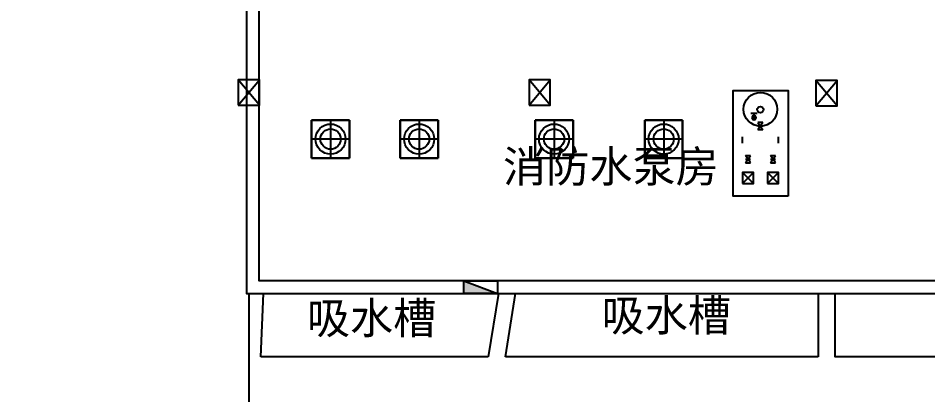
# Model space of a CAD drawing. Header units: millimetres. Extents: x -248992 to 1906102, y -24098 to 332602.
# Drawn here: x 759248 to 780821, y 138641 to 147564 of the extents above; entities that cross this region are included whole.
import ezdxf
from ezdxf.enums import TextEntityAlignment as Align

# ---------------------------------------------------------------- set-up
doc = ezdxf.new("R2010")
doc.units = ezdxf.units.MM
doc.header["$LTSCALE"] = 100
for name, color, linetype in [('A-ROOM-IDEN', 31, 'Continuous'), ('A6-DK-BG-B1F$0$A-STAIR', 142, 'Continuous'), ('A6-W-B1$0$S-DK', 7, 'Continuous'), ('A6-W-B1$0$S-HATCH-X', 251, 'Continuous'), ('A6-W-B1$0$S-WALL-S', 4, 'Continuous'), ('B_阀门', 7, 'Continuous'), ('xref(dwg引用图层)', 7, 'Continuous')]:
    doc.layers.add(name, color=color, linetype=linetype)
doc.layers.add('A6-W-B1$0$S-EDIT', color=241, linetype='Continuous', plot=False)
doc.styles.add('B_HZ', font='TXT', dxfattribs={"width": 0.8, "bigfont": 'GBCBIG'})
doc.styles.add('华文细黑', font='STXIHEI.TTF')

# ---------------------------------------------------------------- blocks, each defined once
blk = doc.blocks.new('A6-W-B1$0$Z-2')
at = {"layer": 'A6-W-B1$0$S-EDIT'}
for p, q in [((72869, 44139), (73369, 43539)), ((73369, 44139), (72869, 43539))]:
    blk.add_line(p, q, dxfattribs=at)
at = {"layer": 'A6-W-B1$0$S-WALL-S', "color": 0, "linetype": 'ByBlock', "lineweight": -2}
blk.add_lwpolyline([(73369, 44139), (72869, 44139), (72869, 43539), (73369, 43539), (73369, 44139)], dxfattribs=at)
blk = doc.blocks.new('*U412')
at = {"layer": 'A6-W-B1$0$S-HATCH-X'}
blk.add_hatch(color=256, dxfattribs=at).paths.add_polyline_path([(0, 0), (0, -800), (300, 0)])
at = {"layer": 'A6-W-B1$0$S-DK'}
blk.add_line((300, 0), (0, -800), dxfattribs=at)
blk.add_lwpolyline([(0, 0), (300, 0), (300, -800), (0, -800)], close=True, dxfattribs=at)
blk = doc.blocks.new('A6-W-B1', base_point=(85957, 40190))
at = {"layer": 'A6-W-B1$0$S-WALL-S'}
blk.add_lwpolyline([(108407, 188730), (108407, 181230), (130107, 181230), (130107, 162780), (122407, 162780), (122407, 174240), (94757, 174240), (94757, 173940), (122107, 173940), (122107, 162480), (130407, 162480), (130407, 181530), (108707, 181530), (108707, 188730), (108407, 188730)], dxfattribs=at)
at = {"layer": 'A6-W-B1$0$S-DK', "rotation": 90}
blk.add_blockref('*U412', (113557, 181230), dxfattribs=at)
at = {"layer": 'A6-W-B1$0$S-WALL-S', "rotation": 180}
for p in [(181577, 229829), (188477, 229829), (195277, 229817)]:
    blk.add_blockref('A6-W-B1$0$Z-2', p, dxfattribs=at)
blk = doc.blocks.new('B-闸阀')
at = {"layer": 'B_阀门'}
for p, q in [((175, 125), (-175, -125)), ((175, -125), (-175, 125)), ((-175, 125), (-175, -125)), ((0, 125), (0, -125)), ((175, 125), (175, -125))]:
    blk.add_line(p, q, dxfattribs=at)
at = {"style": 'B_HZ', "width": 0.8, "flags": 9}
blk.add_attdef('规格', text='', height=300, dxfattribs=at).set_placement((0, 0), align=Align.MIDDLE)
blk.add_attdef('名称', text='', height=300, dxfattribs=at).set_placement((0, 0), align=Align.BOTTOM_CENTER)
blk.add_attdef('单位', text='', height=300, dxfattribs=at).set_placement((0, 0), align=Align.TOP_CENTER)
blk = doc.blocks.new('B-截止阀SMALL')
blk.add_hatch(color=256).paths.add_polyline_path([(-100, 0, 1), (100, 0, 1)])
for p, q in [((-150, 200), (150, 200)), ((0, 100), (0, 200))]:
    blk.add_line(p, q)
blk.add_circle((0, 0), 100)
at = {"style": 'B_HZ', "width": 0.8, "flags": 9}
blk.add_attdef('规格', text='', height=300, dxfattribs=at).set_placement((0, 0), align=Align.MIDDLE)
blk.add_attdef('名称', text='', height=300, dxfattribs=at).set_placement((0, 0), align=Align.BOTTOM_CENTER)
blk.add_attdef('单位', text='', height=300, dxfattribs=at).set_placement((0, 0), align=Align.TOP_CENTER)
blk = doc.blocks.new('A$C37151DEA')
for p, q in [((7990, -650), (7090, -650)), ((7090, -650), (7090, -1550)), ((7090, -1550), (7090, -650)), ((7090, -650), (7990, -650)), ((7540, -650), (7540, -1550)), ((7990, -1550), (7990, -650)), ((7990, -650), (7990, -1550)), ((10090, -650), (9190, -650)), ((9190, -650), (9190, -1550)), ((9190, -1550), (9190, -650)), ((9190, -650), (10090, -650)), ((9640, -650), (9640, -1550)), ((10090, -1550), (10090, -650)), ((10090, -650), (10090, -1550)), ((13290, -650), (12390, -650)), ((12390, -650), (12390, -1550)), ((12390, -1550), (12390, -650)), ((12390, -650), (13290, -650)), ((12840, -650), (12840, -1550)), ((13290, -1550), (13290, -650)), ((13290, -650), (13290, -1550)), ((15890, -650), (14990, -650)), ((14990, -650), (14990, -1550)), ((14990, -1550), (14990, -650)), ((14990, -650), (15890, -650)), ((15440, -650), (15440, -1550)), ((15890, -1550), (15890, -650)), ((15890, -650), (15890, -1550)), ((17309, -1197, 0), (17309, -1047, 0)), ((18165, -1197, 0), (18165, -1047, 0)), ((7990, -1100), (7090, -1100)), ((10090, -1100), (9190, -1100)), ((13290, -1100), (12390, -1100)), ((15890, -1100), (14990, -1100)), ((7090, -1550), (7990, -1550)), ((7990, -1550), (7090, -1550)), ((9190, -1550), (10090, -1550)), ((10090, -1550), (9190, -1550)), ((12390, -1550), (13290, -1550)), ((13290, -1550), (12390, -1550)), ((14990, -1550), (15890, -1550)), ((15890, -1550), (14990, -1550)), ((17310, -2150), (17570, -1890)), ((17310, -1890), (17570, -2150)), ((17903, -2150), (18163, -1890)), ((17903, -1890), (18163, -2150))]:
    blk.add_line(p, q)
for points in [[(18390, -2450), (17090, -2450), (17090, 50), (18390, 50)], [(17310, -2150), (17570, -2150), (17570, -1890), (17310, -1890)], [(17903, -2150), (18163, -2150), (18163, -1890), (17903, -1890)]]:
    blk.add_lwpolyline(points, close=True)
for centre, radius in [((17735, -395, 0), 400), ((17733, -403, 0), 75)]:
    blk.add_circle(centre, radius)
for centre, major_axis, start_param, end_param in [((7540, -1100), (-252, 252), 2.356194490192342, 8.639379797371928), ((7540, -1100), (-170, 170), 2.356194490192322, 8.639379797371909), ((9640, -1100), (-252, 252), 2.356194490192342, 8.639379797371928), ((9640, -1100), (-170, 170), 2.356194490192322, 8.639379797371909), ((12840, -1100), (-252, 252), 2.356194490192342, 8.639379797371928), ((12840, -1100), (-170, 170), 2.356194490192322, 8.639379797371909), ((15440, -1100), (-252, 252), 2.356194490192342, 8.639379797371928), ((15440, -1100), (-170, 170), 2.356194490192322, 8.639379797371909)]:
    blk.add_ellipse(centre, major_axis=major_axis, ratio=1, start_param=start_param, end_param=end_param)
at = {"extrusion": (0, 0, -1)}
for name, p, xscale, yscale, zscale, rotation in [('B-截止阀SMALL', (-17583, -592, 0), 0.4999999999999999, 0.4999999999999999, -0.5, 0.0008811852176940638), ('B-闸阀', (-17733, -794, 0), 0.5000000000000001, 0.5000000000000001, -0.5000000000000001, 90.00088118521771), ('B-闸阀', (-17440, -1579), 0.4999999999999999, 0.4999999999999999, -0.5, 270.0008811851908), ('B-闸阀', (-18033, -1579), 0.4999999999999999, 0.4999999999999999, -0.5, 270.0008811852177)]:
    blk.add_blockref(name, p, dxfattribs=dict(at, xscale=xscale, yscale=yscale, zscale=zscale, rotation=rotation))
blk = doc.blocks.new('A6-DK-BG-B1F')
at = {"layer": 'A6-DK-BG-B1F$0$A-STAIR'}
for p, q in [((22784, 139540, 1200), (22850, 141040, 1200)), ((22850, 141040, 1200), (28424, 141040, 1200)), ((28424, 141040), (28180, 139540, 1200)), ((28585, 139540), (28829, 141042)), ((28840, 141040), (36003, 141040)), ((36003, 141040), (36003, 139540)), ((28180, 139540, 1200), (22784, 139540, 1200)), ((36006, 139540), (28585, 139540))]:
    blk.add_line(p, q, dxfattribs=at)
blk.add_lwpolyline([(22500, 141040), (22500, 138100), (44050, 138100), (44150, 138100), (44150, 141040)], dxfattribs=at)
at = {"layer": 'A6-DK-BG-B1F$0$A-STAIR', "elevation": 1200}
blk.add_lwpolyline([(36404, 141039), (44150, 141040), (44150, 139540), (36404, 139539)], close=True, dxfattribs=at)

msp = doc.modelspace()

# ---------------------------------------------------------------- block references
at = {"layer": 'xref(dwg引用图层)'}
for name, p in [('A6-W-B1', (742216.9, 0)), ('A6-DK-BG-B1F', (742216.9, 0)), ('A$C37151DEA', (759116.9, 145800))]:
    msp.add_blockref(name, p, dxfattribs=at)

# ---------------------------------------------------------------- texts
at = {"layer": 'A-ROOM-IDEN', "style": '华文细黑'}
for s, p in [('消防水泵房', (773304.3, 143675.7)), ('吸水槽', (767628.7, 140085.4)), ('吸水槽', (774617.2, 140149.6))]:
    msp.add_text(s, height=750, dxfattribs=at).set_placement(p, align=Align.CENTER)

doc.saveas('drawing.dxf')
